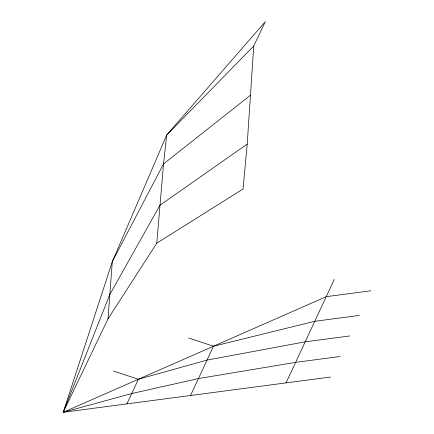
<?xml version="1.0" encoding="UTF-8"?>
<svg xmlns="http://www.w3.org/2000/svg" width="434" height="434" viewBox="0 0 434 434"><rect width="100%" height="100%" fill="white"/><g stroke="black" fill="none" stroke-linecap="round" stroke-linejoin="round"><path stroke-width="0.65" d="M340.169 356.482L295.603 362.363L198.425 378.567L131.692 393.551L63.201 412.3L108.012 318.849L156.766 243.176L243.045 188.991L247.217 144.093L253.722 46.031L265.272 21.7L166.689 135.045L112.287 261.697L63.201 412.3L330.599 377.01M108.012 318.849L112.287 261.697L163.547 163.889L166.689 135.045L253.722 46.031M156.766 243.176L163.547 163.889L250.499 95.198M126.869 403.897L138.354 379.262L207.045 360.084L305.178 341.835L349.744 335.954M190.537 395.499L213.506 346.224L314.748 321.306L359.314 315.426M286.033 382.896L334.272 279.425M247.217 144.093L159.989 205.195L109.759 294.621L63.201 412.3L326.232 296.672L370.799 290.785M188.616 337.972L213.506 346.224M113.469 371.01L138.354 379.262"/></g></svg>
